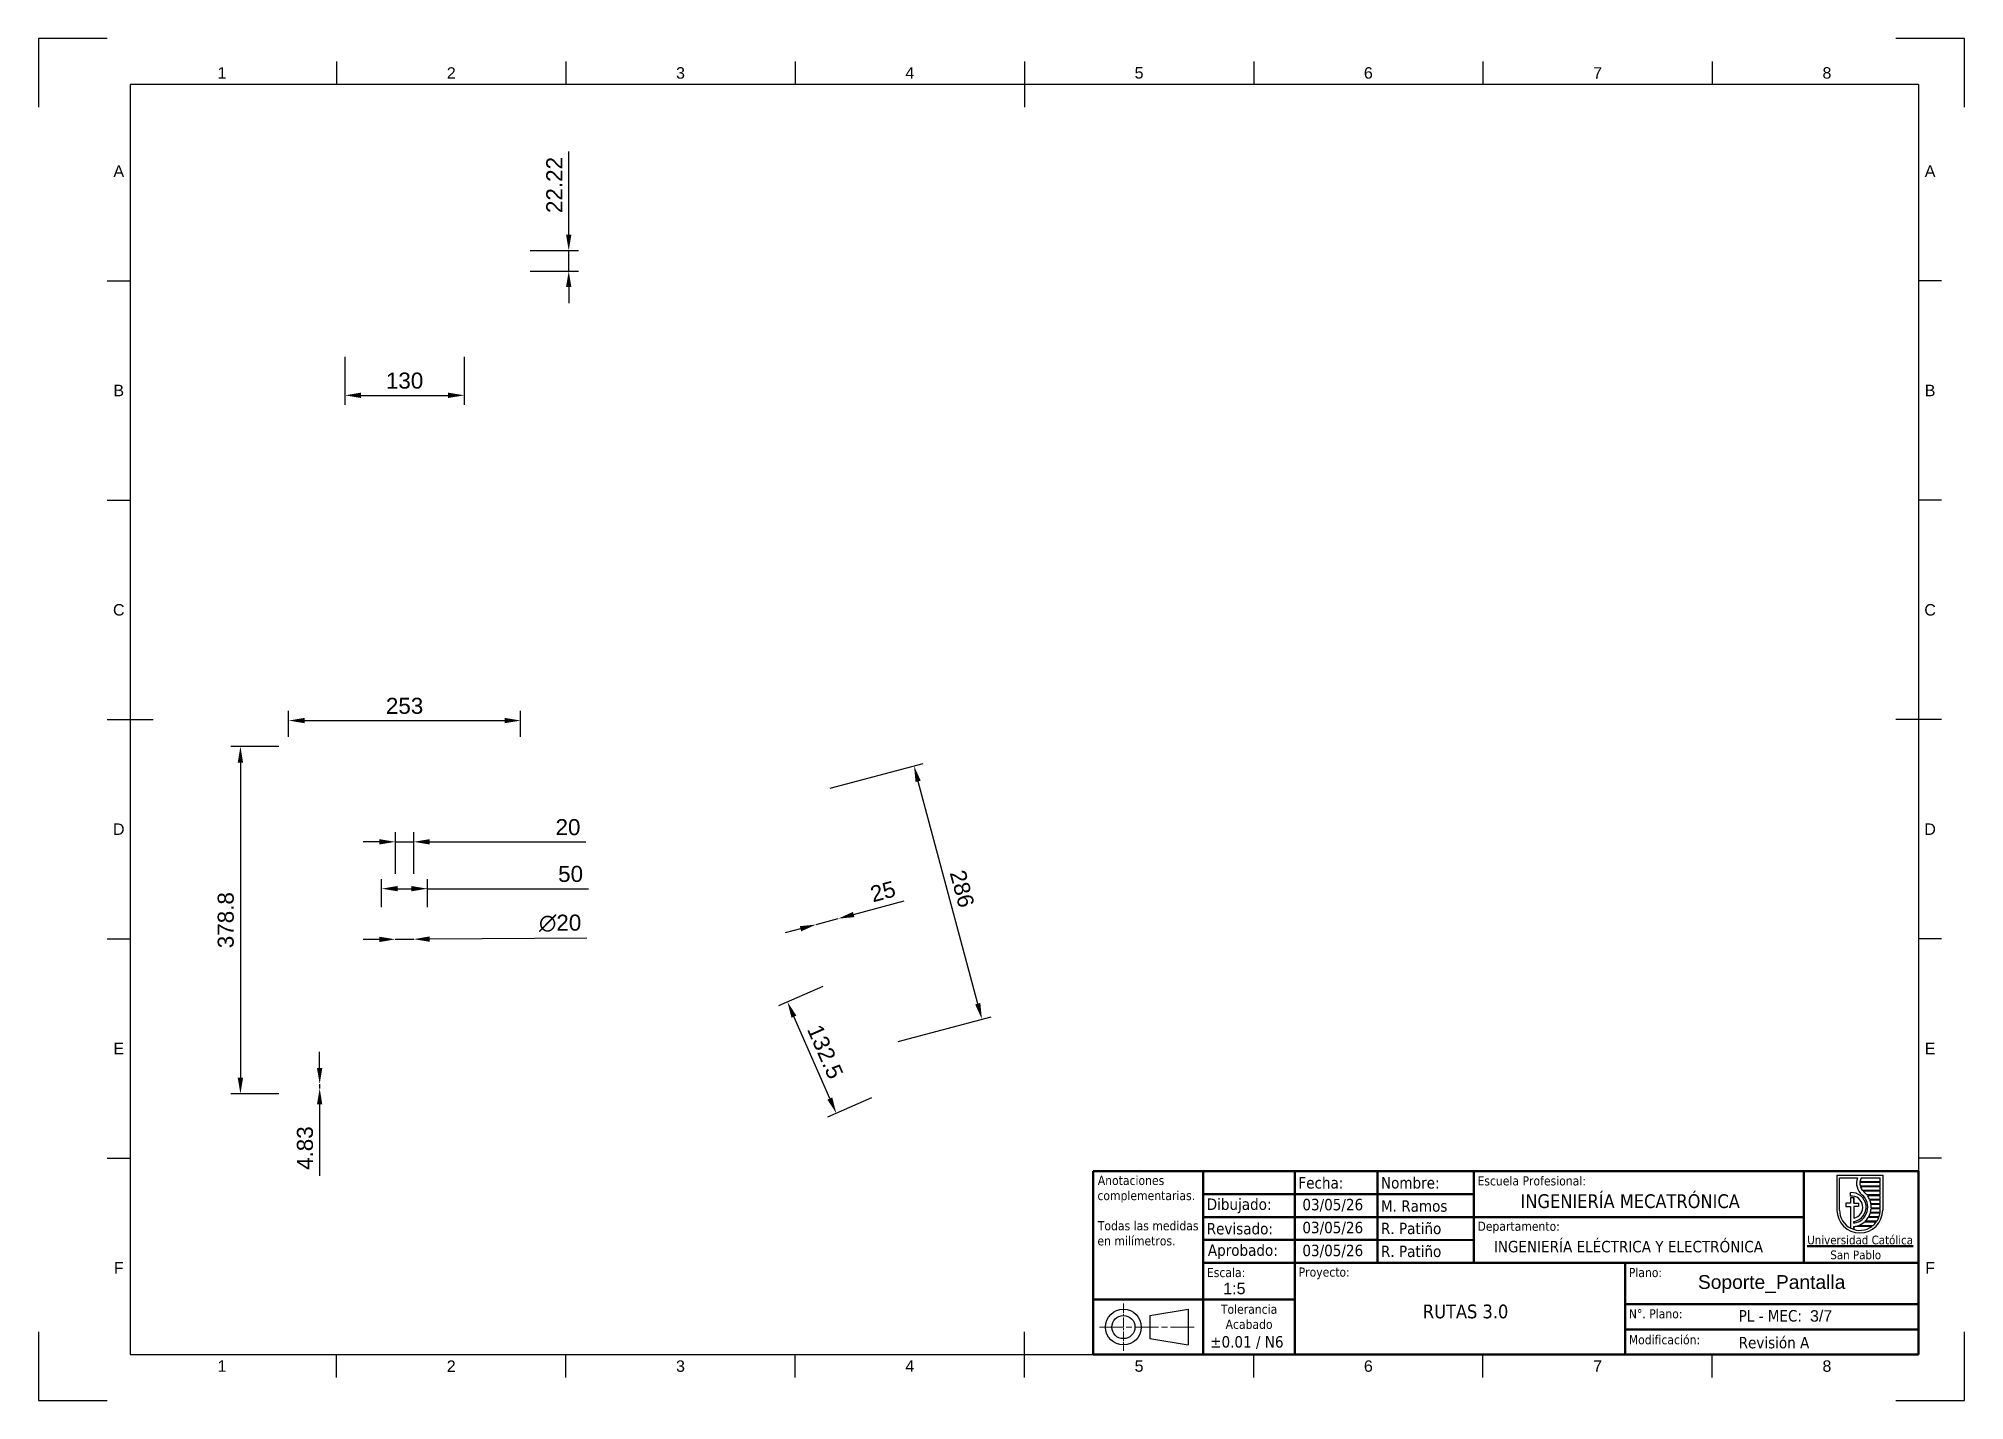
# Paper-space layout 'Torso_2-Copiar' of a CAD drawing. Header units: millimetres. Extents: x 0 to 420, y 0 to 297.
import ezdxf
from ezdxf.enums import TextEntityAlignment as Align

# ---------------------------------------------------------------- set-up
doc = ezdxf.new("R2010")
doc.units = ezdxf.units.MM
doc.header["$LTSCALE"] = 0.75
doc.linetypes.add('CHAIN', pattern=[0.3543, 0.2362, -0.0295, 0.0591, -0.0295])
for name, color, linetype, lineweight in [('BORDER', 7, 'Continuous', 25), ('FD_Dimensions', 7, 'Continuous', 25), ('Notes', 7, 'Continuous', 25), ('Title (ISO)', 7, 'Continuous', 50), ('TITLEBLOCK', 7, 'Continuous', 35)]:
    doc.layers.add(name, color=color, linetype=linetype, lineweight=lineweight)
doc.styles.add('FusionTitle', font='arial.ttf')
doc.styles.add('MtXpl_Tahoma', font='tahoma.ttf')
doc.styles.add('MtXpl_Tahoma_1', font='tahomabd.ttf')
doc.styles.get("Standard").update_dxf_attribs({"font": 'arial.ttf'})
doc.dimstyles.new('Dim-ISO-25', dxfattribs={"dimtxt": 3.5, "dimasz": 3.5, "dimexe": 2.1, "dimexo": 2.1, "dimgap": 1.4, "dimtad": 1, "dimzin": 12, "dimdsep": 46, "dimtxsty": 'Standard', "dimcen": 0, "dimazin": 3, "dimtp": 0.1, "dimtm": 0.1, "dimtfac": 0.714286, "dimtmove": 0, "dimatfit": 3, "dimfxl": 1, "dimtzin": 12, "dimarcsym": 0})

# ---------------------------------------------------------------- blocks, each defined once
blk = doc.blocks.new('ISO_A3_SHEET')
at = {"layer": 'BORDER'}
for p, q in [((65, 292), (65, 287)), ((115, 292), (115, 287)), ((165, 292), (165, 287)), ((215, 292), (215, 282)), ((265, 292), (265, 287)), ((315, 292), (315, 287)), ((365, 292), (365, 287)), ((410, 287), (20, 287)), ((20, 287), (20, 10)), ((410, 287), (410, 10)), ((15, 244.16666), (20, 244.16666)), ((415, 244.16666), (410, 244.16666)), ((15, 196.33333), (20, 196.33333)), ((415, 196.33333), (410, 196.33333)), ((15, 148.5), (25, 148.5)), ((415, 148.5), (405, 148.5)), ((15, 100.66667), (20, 100.66667)), ((415, 100.66667), (410, 100.66667)), ((15, 52.83334), (20, 52.83334)), ((415, 52.83334), (410, 52.83334)), ((215, 5), (215, 15)), ((20, 10), (410, 10)), ((65, 5), (65, 10)), ((115, 5), (115, 10)), ((165, 5), (165, 10)), ((265, 5), (265, 10)), ((315, 5), (315, 10)), ((365, 5), (365, 10))]:
    blk.add_line(p, q, dxfattribs=at)
at = {"layer": 'Defpoints'}
for p, q in [((15, 297), (0, 297)), ((0, 297), (0, 282)), ((420, 297), (405, 297)), ((420, 282), (420, 297)), ((0, 15), (0, 0)), ((420, 0), (420, 15)), ((0, 0), (15, 0)), ((405, 0), (420, 0))]:
    blk.add_line(p, q, dxfattribs=at)
at = {"layer": 'BORDER', "style": 'FusionTitle'}
for s, p in [('1', (40, 289.5)), ('2', (90, 289.5)), ('3', (140, 289.5)), ('4', (190, 289.5)), ('5', (240, 289.5)), ('6', (290, 289.5)), ('7', (340, 289.5)), ('8', (390, 289.5)), ('A', (17.5, 268.08333)), ('A', (412.5, 268.08333)), ('B', (17.5, 220.25)), ('B', (412.5, 220.25)), ('C', (17.5, 172.41667)), ('C', (412.5, 172.41667)), ('D', (17.5, 124.58334)), ('D', (412.5, 124.58334)), ('E', (17.5, 76.75001)), ('E', (412.5, 76.75001)), ('F', (17.5, 28.91668)), ('F', (412.5, 28.91668)), ('1', (40, 7.5)), ('2', (90, 7.5)), ('3', (140, 7.5)), ('4', (190, 7.5)), ('5', (240, 7.5)), ('6', (290, 7.5)), ('7', (340, 7.5)), ('8', (390, 7.5))]:
    blk.add_text(s, height=2.5, dxfattribs=at).set_placement(p, align=Align.MIDDLE)
blk = doc.blocks.new('MEC_UCSP_2026_ROTULO')
at = {"color": 7, "lineweight": 25}
blk.add_line((-17.82, 39.13), (-7.82, 39.13), dxfattribs=at)
at = {"lineweight": 25}
for p, q in [((-17.82, 39.13), (-17.82, 31.53)), ((-17.26, 31.53), (-17.26, 38.57)), ((-17.26, 38.57), (-13.32, 38.57)), ((-12.52, 38.57), (-8.38, 38.57)), ((-8.38, 37.69), (-8.38, 38.57)), ((-7.82, 39.13), (-7.82, 31.53)), ((-14.86, 34.59), (-14.86, 35.33)), ((-14.86, 34.23), (-14.86, 33.01)), ((-14.86, 34.23), (-14.12, 34.23)), ((-14.12, 34.23), (-14.12, 33.01)), ((-8.38, 37.53), (-12.79, 37.53)), ((-8.38, 37.69), (-12.78, 37.69)), ((-8.38, 36.73), (-12.71, 36.73)), ((-8.38, 36.58), (-12.66, 36.58)), ((-8.38, 35.77), (-12.21, 35.77)), ((-8.38, 35.62), (-12.08, 35.62)), ((-8.38, 34.82), (-11.28, 34.82)), ((-8.38, 34.66), (-11.16, 34.66)), ((-8.38, 33.86), (-10.71, 33.86)), ((-8.38, 33.71), (-10.64, 33.71)), ((-8.38, 36.73), (-8.38, 37.53)), ((-8.38, 35.77), (-8.38, 36.58)), ((-8.38, 34.82), (-8.38, 35.62)), ((-8.38, 33.86), (-8.38, 34.66)), ((-8.38, 32.9), (-8.38, 33.71)), ((-14.86, 33.01), (-15.86, 33.01)), ((-15.86, 33.01), (-15.86, 32.27)), ((-15.86, 32.27), (-14.86, 32.27)), ((-14.86, 32.27), (-14.86, 27.58)), ((-14.12, 33.01), (-13.13, 33.01)), ((-14.12, 32.27), (-14.12, 29.78)), ((-13.13, 32.27), (-14.12, 32.27)), ((-13.13, 33.01), (-13.13, 32.27)), ((-8.7, 29.88), (-11.02, 29.88)), ((-8.64, 30.03), (-10.92, 30.03)), ((-8.44, 30.84), (-10.57, 30.84)), ((-8.41, 30.99), (-10.52, 30.99)), ((-8.38, 32.9), (-10.42, 32.9)), ((-8.38, 32.75), (-10.39, 32.75)), ((-8.38, 31.79), (-10.37, 31.79)), ((-8.38, 31.95), (-10.36, 31.95)), ((-8.38, 31.95), (-8.38, 32.75)), ((-8.38, 31.53), (-8.38, 31.79)), ((-14.12, 29.03), (-14.12, 28.67)), ((-14.12, 27.93), (-14.12, 27.28)), ((-10.17, 27.97), (-13.85, 27.97)), ((-9.97, 28.12), (-13.26, 28.12)), ((-9.22, 28.92), (-11.84, 28.92)), ((-9.12, 29.08), (-11.67, 29.08))]:
    blk.add_line(p, q, dxfattribs=at)
for p, q in [((-14.12, 34.23), (-14.12, 33.01)), ((-14.12, 29.03), (-14.12, 28.67)), ((-14.12, 27.93), (-14.12, 27.28))]:
    blk.add_line(p, q)
for centre, radius, start, end in [((-10.22, 37.4), 3.32, 159.4919, 229.9701), ((-10.22, 37.4), 2.58, 153.2124, 173.7257), ((-14.62, 32.16), 3.17, 279.0593, 94.3439), ((-14.62, 32.16), 2.44, 281.8358, 95.6623), ((-14.62, 32.16), 3.53, 278.1382, 49.9701), ((-10.22, 37.4), 2.58, 177.1373, 195.1765), ((-10.22, 37.4), 2.58, 198.7319, 219.2627), ((-14.62, 32.16), 4.27, 38.4452, 49.9701), ((-14.62, 32.16), 4.27, 23.4265, 35.8674), ((-14.62, 32.16), 4.27, 9.9842, 21.2057), ((-12.82, 31.53), 5, 180, 0), ((-12.82, 31.53), 4.44, 180, 306.7065), ((-14.62, 32.16), 4.27, 313.664, 327.6519), ((-14.62, 32.16), 4.27, 330.0525, 341.8885), ((-14.62, 32.16), 4.27, 344.0373, 355.0278), ((-14.62, 32.16), 4.27, 357.0871, 7.9045), ((-12.82, 31.53), 4.44, 326.5146, 338.2428), ((-12.82, 31.53), 4.44, 340.3541, 351.0741), ((-12.82, 31.53), 4.44, 353.0681, 0), ((-14.62, 32.16), 4.27, 276.7227, 280.4384), ((-14.62, 32.16), 4.27, 288.631, 310.6014), ((-12.82, 31.53), 4.44, 309.8932, 324.1128)]:
    blk.add_arc(centre, radius, start, end, dxfattribs=at)
at = {"lineweight": 35}
blk.add_arc((-10.22, 37.4), 2.58, 223.8063, 229.9701, dxfattribs=at)
at = {"layer": 'Title (ISO)'}
for p, q in [((0, 40), (-180, 40)), ((-180, 40), (-180, 12)), ((-156, 35), (-156, 40)), ((-136, 35), (-136, 40)), ((-118, 35), (-118, 40)), ((-97, 35), (-97, 40)), ((-25, 20), (-25, 40)), ((0, 11), (0, 40)), ((-156, 29.95), (-156, 35)), ((-156, 35), (-136, 35)), ((-136, 35), (-118, 35)), ((-136, 30), (-136, 35)), ((-118, 30), (-118, 35.01)), ((-118, 35), (-97, 35)), ((-97, 30), (-97, 35)), ((-156, 30), (-136, 30)), ((-156, 24.96), (-156, 29.95)), ((-136, 20), (-136, 30)), ((-136, 30), (-136, 30)), ((-118, 30), (-136, 30)), ((-118, 25.06), (-118, 30)), ((-97, 30), (-118, 30)), ((-97, 30), (-25, 30)), ((-97, 25), (-97, 30)), ((-156, 25), (-136, 25)), ((-156, 20), (-156, 24.96)), ((-136, 25), (-118, 25)), ((-118, 20), (-118, 25.06)), ((-97, 24.94), (-118, 25)), ((-97, 20), (-97, 25)), ((-136, 20), (-156, 20)), ((-156, 12), (-156, 20)), ((-136, 12), (-136, 20)), ((-136, 20), (-118, 20)), ((-97, 20), (-118, 20)), ((-97, 20), (-64, 20)), ((-64, 11), (-64, 20)), ((-64, 20), (0, 20)), ((-180, 12), (-156, 12)), ((-180, 0), (-180, 12)), ((-136, 12), (-156, 12)), ((-156, 12), (-156, 0)), ((-136, 12), (-136, 0)), ((-64, 11), (0, 11)), ((-64, 5.5), (-64, 11)), ((0, 0), (0, 11)), ((-64, 0), (-64, 5.5)), ((-64, 5.5), (-0.09, 5.5)), ((-180, 0), (0, 0))]:
    blk.add_line(p, q, dxfattribs=at)
at = {"layer": 'Title (ISO)', "linetype": 'CHAIN', "lineweight": 18, "ltscale": 11.506328}
blk.add_line((-173.41, 11.18), (-173.41, 0.82), dxfattribs=at)
at = {"layer": 'Title (ISO)', "lineweight": 25}
for p, q in [((-167.64, 8.52), (-159.31, 9.9)), ((-167.64, 8.52), (-167.64, 3.48)), ((-159.31, 9.9), (-159.31, 2.1)), ((-167.64, 3.48), (-159.31, 2.1))]:
    blk.add_line(p, q, dxfattribs=at)
at = {"layer": 'Title (ISO)', "linetype": 'CHAIN', "lineweight": 18, "ltscale": 29.126099}
blk.add_line((-178.64, 6), (-158, 6), dxfattribs=at)
at = {"layer": 'Title (ISO)', "lineweight": 25}
for radius in [3.9, 2.52]:
    blk.add_circle((-173.41, 6), radius, dxfattribs=at)
at = {"layer": 'Title (ISO)'}
for s, height, style, p in [('Anotaciones', 2, 'MtXpl_Tahoma', (-179, 36.99)), ('Fecha:', 2.5, 'MtXpl_Tahoma', (-135.25, 36.22)), ('Nombre:', 2.5, 'MtXpl_Tahoma', (-117.25, 36.22)), ('Escuela Profesional:', 2, 'MtXpl_Tahoma', (-96.2, 36.9)), ('complementarias.', 2, 'MtXpl_Tahoma', (-179.08, 33.69)), ('Dibujado:', 2.5, 'MtXpl_Tahoma', (-155.25, 31.55)), ('03/05/26', 2.5, 'MtXpl_Tahoma', (-134.38, 31.47)), ('M. Ramos', 2.5, 'MtXpl_Tahoma', (-117.25, 31.16)), ('INGENIERÍA MECATRÓNICA', 3, 'MtXpl_Tahoma', (-86.81, 31.97)), ('Todas las medidas', 2, 'MtXpl_Tahoma', (-179, 27.11)), ('en milímetros.', 2, 'MtXpl_Tahoma', (-179.08, 23.82)), ('Revisado:', 2.5, 'MtXpl_Tahoma', (-155.25, 26.22)), ('03/05/26', 2.5, 'MtXpl_Tahoma', (-134.38, 26.47)), ('R. Patiño', 2.5, 'MtXpl_Tahoma', (-117.25, 26.27)), ('Departamento:', 2, 'MtXpl_Tahoma', (-96.2, 27)), ('INGENIERÍA ELÉCTRICA Y ELECTRÓNICA', 2.5, 'MtXpl_Tahoma', (-92.63, 22.31)), ('%%UUniversidad Católica', 1.9, 'MtXpl_Tahoma', (-24.29, 24.05)), ('Aprobado:', 2.5, 'MtXpl_Tahoma', (-155, 21.54)), ('03/05/26', 2.5, 'MtXpl_Tahoma', (-134.38, 21.47)), ('R. Patiño', 2.5, 'MtXpl_Tahoma', (-117.25, 21.27)), ('San Pablo', 1.9, 'MtXpl_Tahoma_1', (-19.25, 20.8)), ('Escala:', 2, 'MtXpl_Tahoma', (-155.2, 16.91)), ('Proyecto:', 2, 'MtXpl_Tahoma', (-135.2, 17)), ('Plano:', 2, 'MtXpl_Tahoma', (-63.2, 16.91)), ('Tolerancia', 2, 'MtXpl_Tahoma', (-152.16, 8.91)), ('RUTAS 3.0', 3, 'MtXpl_Tahoma', (-108.11, 7.92)), ('N°. Plano:', 2, 'MtXpl_Tahoma', (-63.2, 7.91)), ('PL - MEC:', 2.5, 'MtXpl_Tahoma', (-39.25, 7.22)), ('Acabado', 2, 'MtXpl_Tahoma', (-151.13, 5.62)), ('Modificación:', 2, 'MtXpl_Tahoma', (-63.2, 2.25)), ('±0.01 / N6', 2.5, 'MtXpl_Tahoma', (-154.49, 1.54)), ('Revisión A', 2.5, 'MtXpl_Tahoma', (-39.25, 1.37))]:
    blk.add_text(s, height=height, dxfattribs=dict(at, style=style)).set_placement(p)
at = {"layer": 'TITLEBLOCK', "lineweight": 13}
for tag, p in [('SCALE', (-151.64, 13.18)), ('SHEET', (-23.69, 7.19))]:
    blk.add_attdef(tag, p, '', height=2.5, dxfattribs=at)
blk = doc.blocks.new('*D340')
at = {"layer": 'Defpoints', "color": 0, "transparency": 16777216}
for p in [(54.53, 142.62), (44.03, 66.86), (54.53, 66.86)]:
    blk.add_point(p, dxfattribs=at)
at = {"layer": 'FD_Dimensions', "color": 0, "lineweight": -2, "transparency": 16777216}
for p, q in [((52.43, 142.62), (41.93, 142.62)), ((44.03, 139.12), (44.03, 70.36)), ((52.43, 66.86), (41.93, 66.86))]:
    blk.add_line(p, q, dxfattribs=at)
at = {"layer": 'FD_Dimensions', "color": 0, "transparency": 16777216}
for points in [[(43.44, 139.12), (44.61, 139.12), (44.03, 142.62)], [(43.44, 70.36), (44.61, 70.36), (44.03, 66.86)]]:
    blk.add_solid(points, dxfattribs=at)
at = {"layer": 'FD_Dimensions', "color": 0, "transparency": 16777216, "insert": (40.84, 104.74), "char_height": 3.5, "attachment_point": 5, "rotation": 90}
blk.add_mtext('378.8', dxfattribs=at)
blk = doc.blocks.new('*D341')
at = {"layer": 'Defpoints', "color": 0, "transparency": 16777216}
for p in [(66.83, 229.69), (92.83, 229.69), (92.83, 219.19)]:
    blk.add_point(p, dxfattribs=at)
at = {"layer": 'FD_Dimensions', "color": 0, "lineweight": -2, "transparency": 16777216}
for p, q in [((66.83, 227.59), (66.83, 217.09)), ((92.83, 227.59), (92.83, 217.09)), ((70.33, 219.19), (89.33, 219.19))]:
    blk.add_line(p, q, dxfattribs=at)
at = {"layer": 'FD_Dimensions', "color": 0, "transparency": 16777216}
for points in [[(70.33, 219.78), (70.33, 218.61), (66.83, 219.19)], [(89.33, 219.78), (89.33, 218.61), (92.83, 219.19)]]:
    blk.add_solid(points, dxfattribs=at)
at = {"layer": 'FD_Dimensions', "color": 0, "transparency": 16777216, "insert": (79.83, 222.38), "char_height": 3.5, "attachment_point": 5}
blk.add_mtext('130', dxfattribs=at)
blk = doc.blocks.new('*D342')
at = {"layer": 'Defpoints', "color": 0, "transparency": 16777216}
for p in [(105.13, 250.74), (115.63, 250.74), (105.13, 246.3)]:
    blk.add_point(p, dxfattribs=at)
at = {"layer": 'FD_Dimensions', "color": 0, "lineweight": -2, "transparency": 16777216}
for p, q in [((115.63, 254.24), (115.63, 272.38)), ((107.23, 250.74), (117.73, 250.74)), ((115.63, 246.3), (115.63, 250.74)), ((107.23, 246.3), (117.73, 246.3)), ((115.63, 242.8), (115.63, 239.3))]:
    blk.add_line(p, q, dxfattribs=at)
at = {"layer": 'FD_Dimensions', "color": 0, "transparency": 16777216}
for points in [[(115.04, 254.24), (116.21, 254.24), (115.63, 250.74)], [(115.04, 242.8), (116.21, 242.8), (115.63, 246.3)]]:
    blk.add_solid(points, dxfattribs=at)
at = {"layer": 'FD_Dimensions', "color": 0, "transparency": 16777216, "insert": (112.47, 265.06), "char_height": 3.5, "attachment_point": 5, "rotation": 90}
blk.add_mtext('22.22', dxfattribs=at)
blk = doc.blocks.new('*D343')
at = {"layer": 'Defpoints', "color": 0, "transparency": 16777216}
for p in [(105.13, 148.27), (54.53, 142.62), (105.13, 142.62)]:
    blk.add_point(p, dxfattribs=at)
at = {"layer": 'FD_Dimensions', "color": 0, "lineweight": -2, "transparency": 16777216}
for p, q in [((54.53, 144.72), (54.53, 150.37)), ((58.03, 148.27), (101.63, 148.27)), ((105.13, 144.72), (105.13, 150.37))]:
    blk.add_line(p, q, dxfattribs=at)
at = {"layer": 'FD_Dimensions', "color": 0, "transparency": 16777216}
for points in [[(58.03, 148.85), (58.03, 147.69), (54.53, 148.27)], [(101.63, 148.85), (101.63, 147.69), (105.13, 148.27)]]:
    blk.add_solid(points, dxfattribs=at)
at = {"layer": 'FD_Dimensions', "color": 0, "transparency": 16777216, "insert": (79.83, 151.46), "char_height": 3.5, "attachment_point": 5}
blk.add_mtext('253', dxfattribs=at)
blk = doc.blocks.new('*D344')
at = {"layer": 'Defpoints', "color": 0, "transparency": 16777216}
for p in [(61.31, 69.01), (61.31, 68.05), (61.31, 68.05)]:
    blk.add_point(p, dxfattribs=at)
at = {"layer": 'FD_Dimensions', "color": 0, "lineweight": -2, "transparency": 16777216}
for p, q in [((61.31, 72.51), (61.31, 76.01)), ((61.31, 69.01), (61.31, 68.05)), ((61.31, 64.55), (61.31, 49.01))]:
    blk.add_line(p, q, dxfattribs=at)
at = {"layer": 'FD_Dimensions', "color": 0, "transparency": 16777216}
for points in [[(60.72, 72.51), (61.89, 72.51), (61.31, 69.01)], [(60.72, 64.55), (61.89, 64.55), (61.31, 68.05)]]:
    blk.add_solid(points, dxfattribs=at)
at = {"layer": 'FD_Dimensions', "color": 0, "transparency": 16777216, "insert": (58.12, 55.03), "char_height": 3.5, "attachment_point": 5, "rotation": 90}
blk.add_mtext('4.83', dxfattribs=at)
blk = doc.blocks.new('*D345')
at = {"layer": 'Defpoints', "color": 0, "transparency": 16777216}
for p in [(77.81, 100.57), (81.81, 100.59)]:
    blk.add_point(p, dxfattribs=at)
at = {"layer": 'FD_Dimensions', "color": 0, "lineweight": -2, "transparency": 16777216}
for p, q in [((119.58, 100.82), (85.31, 100.61)), ((74.31, 100.54), (70.81, 100.52)), ((77.81, 100.57), (81.81, 100.59))]:
    blk.add_line(p, q, dxfattribs=at)
at = {"layer": 'FD_Dimensions', "color": 0, "transparency": 16777216}
for points in [[(74.31, 101.13), (74.32, 99.96), (77.81, 100.57)], [(85.31, 101.2), (85.32, 100.03), (81.81, 100.59)]]:
    blk.add_solid(points, dxfattribs=at)
at = {"layer": 'FD_Dimensions', "color": 0, "transparency": 16777216, "insert": (113.75, 104.07), "char_height": 3.5, "attachment_point": 5, "rotation": 0.3519}
blk.add_mtext('∅20', dxfattribs=at)
blk = doc.blocks.new('*D346')
at = {"layer": 'Defpoints', "color": 0, "transparency": 16777216}
for p in [(81.83, 121.82), (77.83, 112.74), (81.83, 112.74)]:
    blk.add_point(p, dxfattribs=at)
at = {"layer": 'FD_Dimensions', "color": 0, "lineweight": -2, "transparency": 16777216}
for p, q in [((74.33, 121.82), (70.83, 121.82)), ((77.83, 114.84), (77.83, 123.92)), ((77.83, 121.82), (81.83, 121.82)), ((81.83, 114.84), (81.83, 123.92)), ((85.33, 121.82), (119.39, 121.82))]:
    blk.add_line(p, q, dxfattribs=at)
at = {"layer": 'FD_Dimensions', "color": 0, "transparency": 16777216}
for points in [[(74.33, 122.41), (74.33, 121.24), (77.83, 121.82)], [(85.33, 122.41), (85.33, 121.24), (81.83, 121.82)]]:
    blk.add_solid(points, dxfattribs=at)
at = {"layer": 'FD_Dimensions', "color": 0, "transparency": 16777216, "insert": (115.46, 125.01), "char_height": 3.5, "attachment_point": 5}
blk.add_mtext('20', dxfattribs=at)
blk = doc.blocks.new('*D347')
at = {"layer": 'Defpoints', "color": 0, "transparency": 16777216}
for p in [(84.83, 111.61), (74.83, 105.5), (84.83, 105.5)]:
    blk.add_point(p, dxfattribs=at)
at = {"layer": 'FD_Dimensions', "color": 0, "lineweight": -2, "transparency": 16777216}
for p, q in [((74.83, 107.6), (74.83, 113.71)), ((84.83, 107.6), (84.83, 113.71)), ((78.33, 111.61), (81.33, 111.61)), ((84.83, 111.61), (119.93, 111.61))]:
    blk.add_line(p, q, dxfattribs=at)
at = {"layer": 'FD_Dimensions', "color": 0, "transparency": 16777216}
for points in [[(78.33, 112.19), (78.33, 111.03), (74.83, 111.61)], [(81.33, 112.19), (81.33, 111.03), (84.83, 111.61)]]:
    blk.add_solid(points, dxfattribs=at)
at = {"layer": 'FD_Dimensions', "color": 0, "transparency": 16777216, "insert": (116.03, 114.8), "char_height": 3.5, "attachment_point": 5}
blk.add_mtext('50', dxfattribs=at)
blk = doc.blocks.new('*D348')
at = {"layer": 'Defpoints', "color": 0, "transparency": 16777216}
for p in [(174.38, 105.07), (174.38, 105.07), (169.55, 103.78)]:
    blk.add_point(p, dxfattribs=at)
at = {"layer": 'FD_Dimensions', "color": 0, "lineweight": -2, "transparency": 16777216}
for p, q in [((169.55, 103.78), (174.38, 105.07)), ((177.76, 105.98), (188.77, 108.93)), ((166.17, 102.87), (162.79, 101.97))]:
    blk.add_line(p, q, dxfattribs=at)
at = {"layer": 'FD_Dimensions', "color": 0, "transparency": 16777216}
for points in [[(177.61, 106.54), (177.91, 105.41), (174.38, 105.07)], [(166.02, 103.43), (166.32, 102.31), (169.55, 103.78)]]:
    blk.add_solid(points, dxfattribs=at)
at = {"layer": 'FD_Dimensions', "color": 0, "transparency": 16777216, "insert": (184.13, 110.98), "char_height": 3.5, "attachment_point": 5, "rotation": 15}
blk.add_mtext('25', dxfattribs=at)
blk = doc.blocks.new('*D349')
at = {"layer": 'Defpoints', "color": 0, "transparency": 16777216}
for p in [(172.94, 91.12), (163.33, 86.91), (183.59, 66.86)]:
    blk.add_point(p, dxfattribs=at)
at = {"layer": 'FD_Dimensions', "color": 0, "lineweight": -2, "transparency": 16777216}
for p, q in [((171.02, 90.28), (161.4, 86.06)), ((172.57, 65.84), (164.73, 83.7)), ((181.66, 66.01), (172.05, 61.79))]:
    blk.add_line(p, q, dxfattribs=at)
at = {"layer": 'FD_Dimensions', "color": 0, "transparency": 16777216}
for points in [[(165.27, 83.93), (164.2, 83.47), (163.33, 86.91)], [(173.1, 66.08), (172.03, 65.61), (173.97, 62.64)]]:
    blk.add_solid(points, dxfattribs=at)
at = {"layer": 'FD_Dimensions', "color": 0, "transparency": 16777216, "insert": (171.57, 76.05), "char_height": 3.5, "attachment_point": 5, "rotation": 293.6818}
blk.add_mtext('132.5', dxfattribs=at)
blk = doc.blocks.new('*D350')
at = {"layer": 'Defpoints', "color": 0, "transparency": 16777216}
for p in [(190.92, 138.39), (170.64, 132.96), (185.44, 77.71)]:
    blk.add_point(p, dxfattribs=at)
at = {"layer": 'FD_Dimensions', "color": 0, "lineweight": -2, "transparency": 16777216}
for p, q in [((172.67, 133.5), (192.95, 138.93)), ((204.82, 86.52), (191.83, 135.01)), ((187.47, 78.25), (207.75, 83.68))]:
    blk.add_line(p, q, dxfattribs=at)
at = {"layer": 'FD_Dimensions', "color": 0, "transparency": 16777216}
for points in [[(192.39, 135.16), (191.26, 134.86), (190.92, 138.39)], [(205.38, 86.67), (204.26, 86.37), (205.73, 83.14)]]:
    blk.add_solid(points, dxfattribs=at)
at = {"layer": 'FD_Dimensions', "color": 0, "transparency": 16777216, "insert": (201.4, 111.59), "char_height": 3.5, "attachment_point": 5, "rotation": 285}
blk.add_mtext('286', dxfattribs=at)

psp = doc.layouts.new('Torso_2-Copiar')

# ---------------------------------------------------------------- block references
at = {"layer": 'BORDER'}
psp.add_blockref('ISO_A3_SHEET', (0, 0), dxfattribs=at)
at = {"layer": 'TITLEBLOCK'}
psp.add_blockref('MEC_UCSP_2026_ROTULO', (410, 10), dxfattribs=at).add_auto_attribs({'SCALE': '1:5', 'SHEET': '3/7'})

# ---------------------------------------------------------------- texts
at = {"layer": 'Notes', "insert": (345.7678, 27.3319), "char_height": 3, "attachment_point": 1}
psp.add_mtext_dynamic_manual_height_columns('\\pi16.10573;Soporte_Pantalla', width=64, gutter_width=17.5, heights=[0], dxfattribs=at)

# ---------------------------------------------------------------- dimensions: what is measured, and where the dimension line sits
at = {"layer": 'FD_Dimensions'}
for p1, p2, distance, picture, middle in [((105.1254, 246.2974), (105.1254, 250.7406), -10.5, '*D342', (112.4682, 265.0579)), ((66.8254, 229.6928), (92.8254, 229.6928), -10.5, '*D341', (79.8254, 222.381)), ((54.5254, 142.6154), (105.1254, 142.6154), 5.655, '*D343', (79.8254, 151.4586)), ((54.5254, 142.6154), (54.5254, 66.8554), -10.5, '*D340', (40.8372, 104.7354)), ((185.442, 77.7052), (170.6375, 132.9562), -21, '*D350', (201.4026, 111.5907)), ((183.5869, 66.8554), (172.9432, 91.1233), 10.5, '*D349', (171.569, 76.0525))]:
    dim = psp.add_aligned_dim(p1=p1, p2=p2, distance=distance, dimstyle='Dim-ISO-25', override={"dimlfac": -5, "dimclrd": 0, "dimclre": 0}, dxfattribs=at)
    dim.commit()
    dim.dimension.update_dxf_attribs({"geometry": picture, "text_midpoint": middle})
for base, p1, p2, picture, middle in [((81.8254, 121.8236), (77.8254, 112.7354), (81.8254, 112.7354), '*D346', (115.4628, 121.8236)), ((84.8254, 111.6094), (74.8254, 105.497), (84.8254, 105.497), '*D347', (116.0262, 111.6094))]:
    dim = psp.add_linear_dim(base=base, p1=p1, p2=p2, angle=180, dimstyle='Dim-ISO-25', override={"dimlfac": -5}, dxfattribs=at)
    dim.commit()
    dim.dimension.update_dxf_attribs({"geometry": picture, "text_midpoint": middle, "dimtype": 160})
for base, p1, p2, angle, picture, middle in [((174.3822, 105.0712), (169.5526, 103.7771), (174.3822, 105.0712), 195, '*D348', (184.1341, 110.9837)), ((61.3078, 68.0459), (61.3078, 69.0119), (61.3078, 68.0459), 270, '*D344', (58.1196, 55.0298))]:
    dim = psp.add_linear_dim(base=base, p1=p1, p2=p2, angle=angle, dimstyle='Dim-ISO-25', override={"dimlfac": -5, "dimclrd": 0, "dimclre": 0}, dxfattribs=at)
    dim.commit()
    dim.dimension.update_dxf_attribs({"geometry": picture, "text_midpoint": middle})
dim = psp.add_diameter_dim_2p(p1=(77.814, 100.5659), p2=(81.8139, 100.5905), dimstyle='Dim-ISO-25', override={"dimlfac": -5, "dimclrd": 0, "dimclre": 0}, dxfattribs=at)
dim.commit()
dim.dimension.update_dxf_attribs({"geometry": '*D345', "text_midpoint": (113.7726, 100.7868), "dimtype": 163})

doc.saveas('drawing.dxf')
